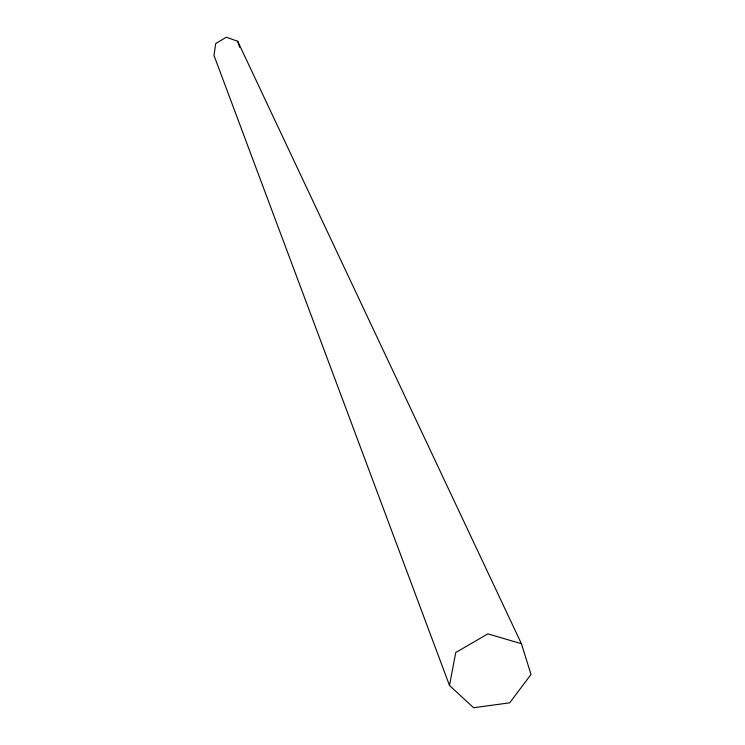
<?xml version="1.0" encoding="UTF-8"?>
<svg xmlns="http://www.w3.org/2000/svg" width="745" height="745" viewBox="0 0 745 745"><rect width="100%" height="100%" fill="white"/><g stroke="black" fill="none" stroke-linecap="round" stroke-linejoin="round"><path stroke-width="1.12" d="M449.514 685.502L455.744 652.536L487.873 633.846L521.425 643.727L530.999 674.458L509.729 702.814L473.606 707.75L449.514 685.502L214.001 55.437L215.696 43.573L226.247 37.25L237.683 41.245L521.425 643.727M237.683 41.245L239.694 47.401"/></g></svg>
